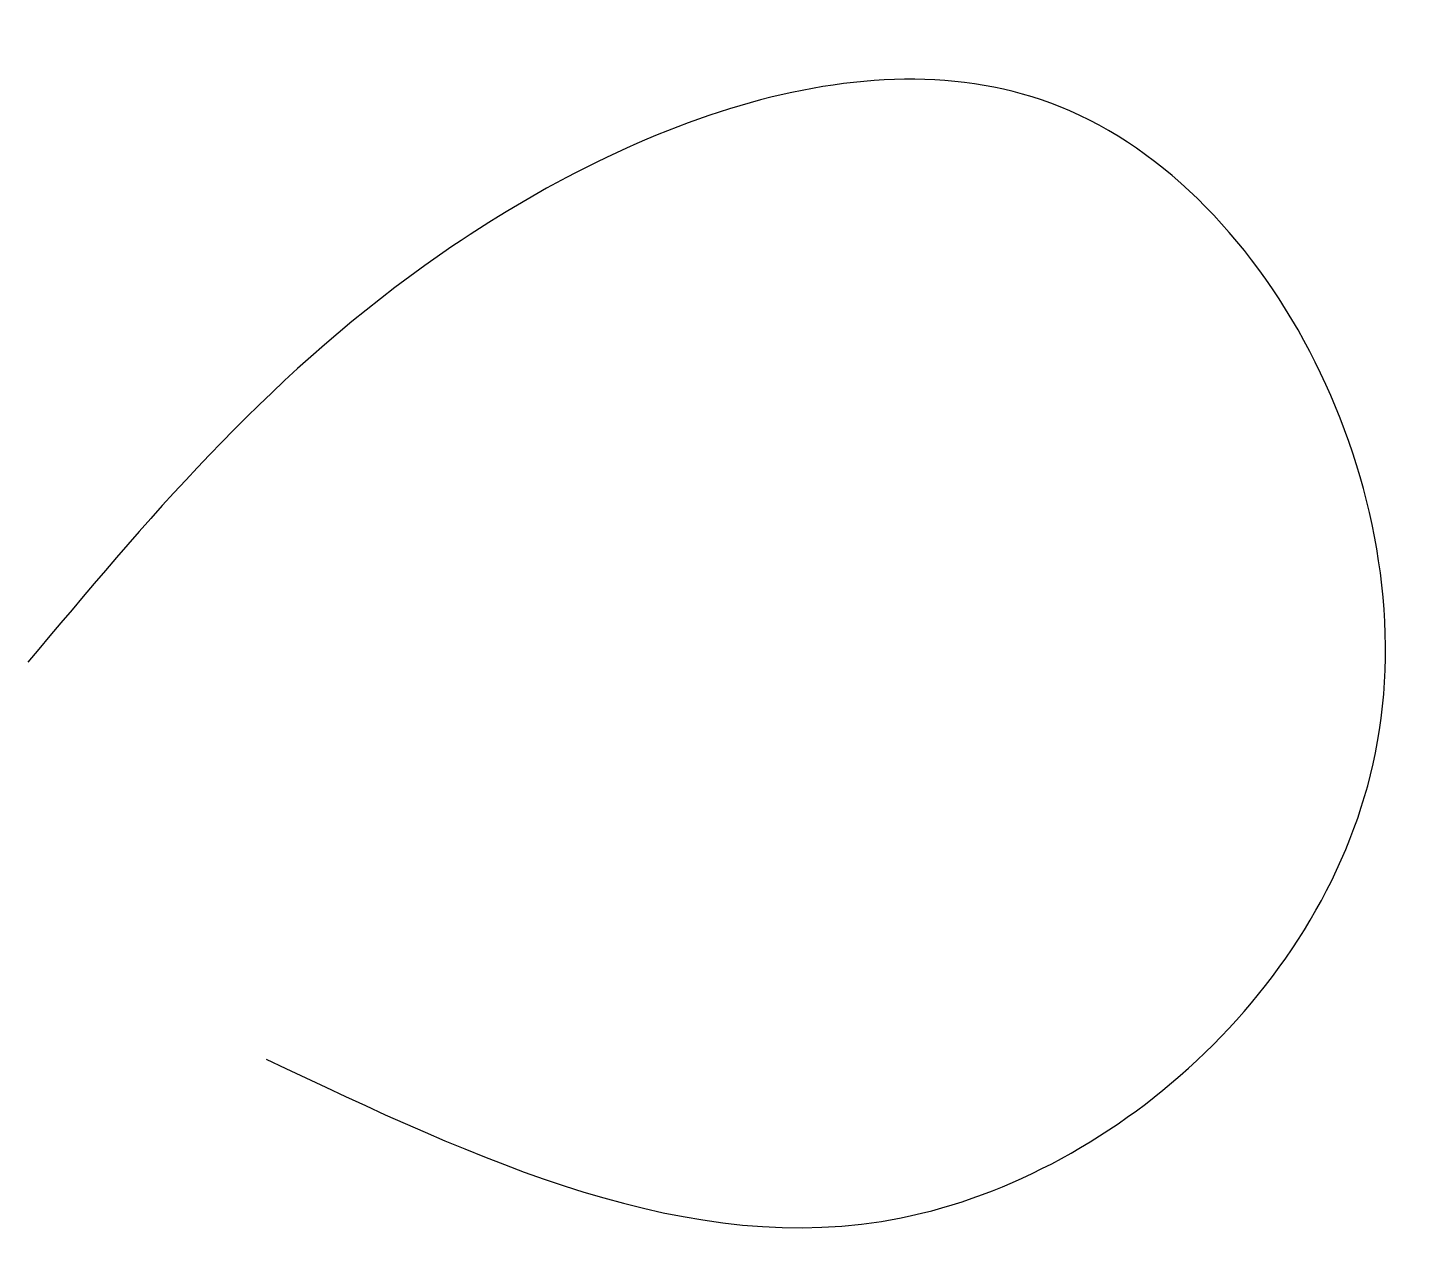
# Model space of a CAD drawing. Header units: millimetres. Extents: x -15 to 72.8, y -12.7 to 65.
import ezdxf

# ---------------------------------------------------------------- set-up
doc = ezdxf.new("R2010")
doc.units = ezdxf.units.MM

msp = doc.modelspace()

# ---------------------------------------------------------------- linework, layer by layer
at = {"layer": 'CUT'}
msp.add_spline([(0, 0), (40, -10), (70, 20), (50, 60), (10, 50), (-15, 25)], degree=3, dxfattribs=at)

doc.saveas('drawing.dxf')
